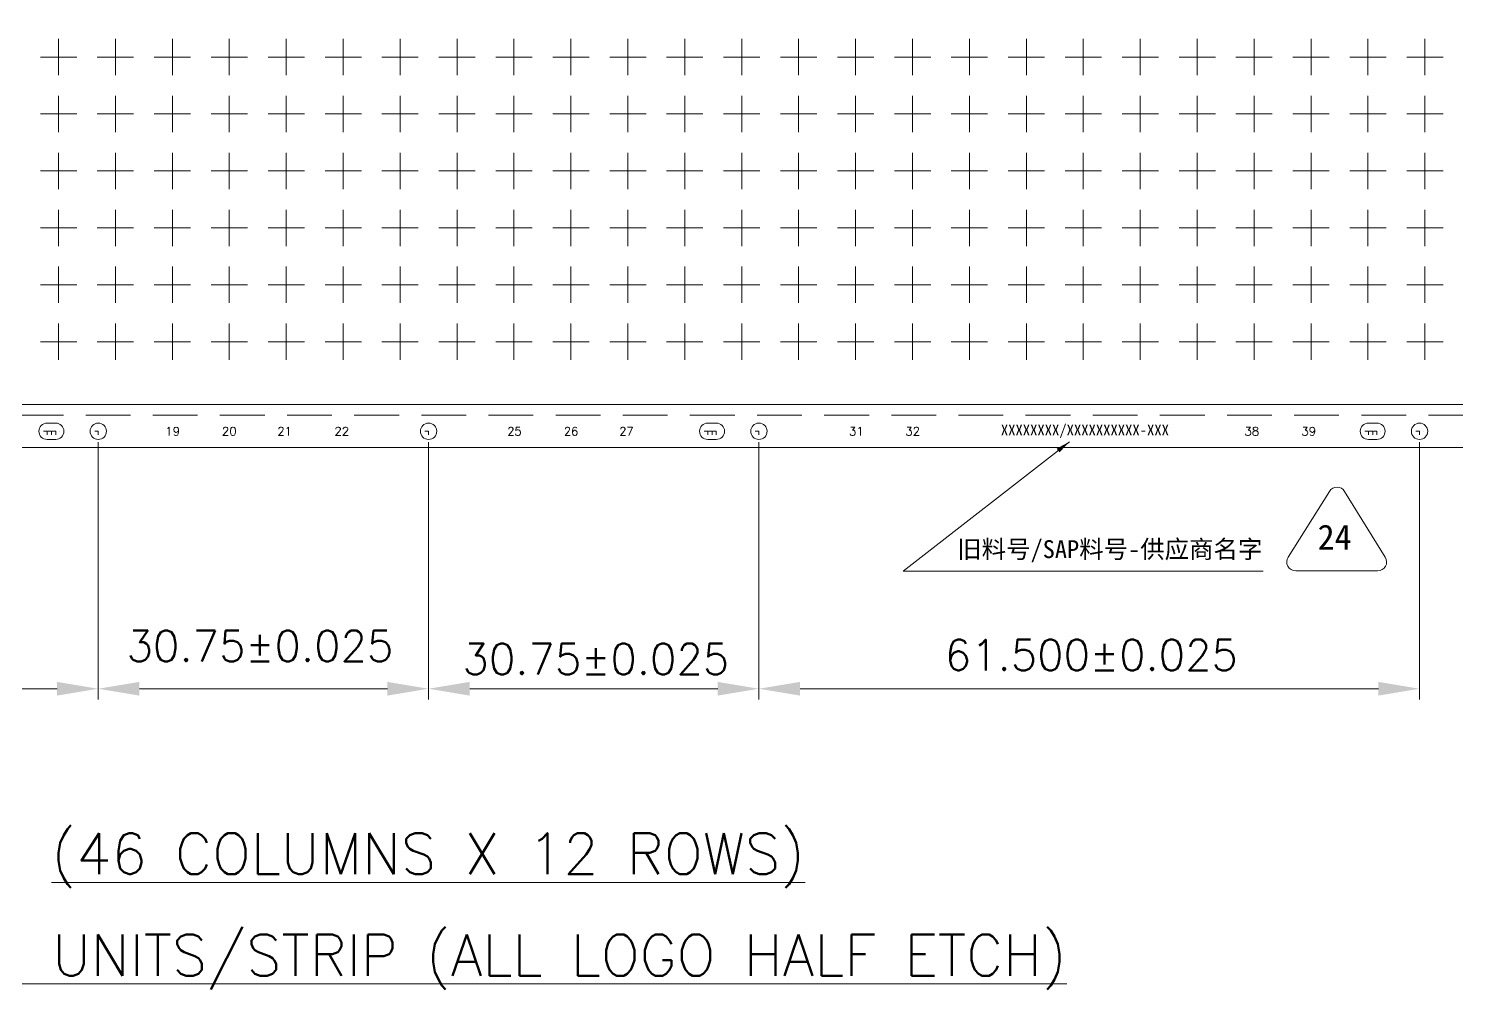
# Model space of a CAD drawing. Extents: x 2576 to 2702, y -218 to -63.
# Drawn here: x 2612.74 to 2652.62, y -218.33 to -191.5 of the extents above; entities that cross this region are included whole.
import ezdxf

# ---------------------------------------------------------------- set-up
doc = ezdxf.new("R2010")
doc.units = 0
doc.header["$LTSCALE"] = 5
doc.header["$MEASUREMENT"] = 0
doc.linetypes.add('CENTER', pattern=[2, 1.25, -0.25, 0.25, -0.25])
doc.linetypes.add('HIDDEN', pattern=[0.375, 0.25, -0.125])
doc.layers.get('0').update_dxf_attribs({"linetype": 'CONTINUOUS'})
for name, color, linetype in [('1D', 4, 'CONTINUOUS'), ('DIM', 4, 'CONTINUOUS'), ('中心线', 1, 'CENTER')]:
    doc.layers.add(name, color=color, linetype=linetype)
doc.styles.add('SIMPLEX', font='SIMPLEX')
doc.styles.get("Standard").update_dxf_attribs({"font": 'romans.shx', "bigfont": 'bigfont.shx'})
doc.styles.add('宋体', font='SimSun.ttf')
doc.dimstyles.new('ISO-25', dxfattribs={"dimtxt": 0.13, "dimasz": 0.12, "dimexe": 0.025, "dimexo": 0.025, "dimgap": 0.025, "dimtad": 1, "dimdsep": 46, "dimtxsty": 'STANDARD', "dimcen": 2.5, "dimadec": 0, "dimazin": 0, "dimtfac": 1, "dimtmove": 0, "dimatfit": 3, "dimfxl": 1, "dimtfill": 1, "dimarcsym": 0})

msp = doc.modelspace()

# ---------------------------------------------------------------- linework, layer by layer
at = {"lineweight": 0, "elevation": -0.0325}
msp.add_lwpolyline([(2662.1648, -203.2028), (2585.3648, -203.2028), (2585.0648, -202.9028), (2585.0648, -199.7528), (2585.2448, -199.7528, 0.4142136), (2585.3648, -199.6328), (2585.3648, -193.8728, 0.4142136), (2585.2448, -193.7528), (2585.0648, -193.7528), (2585.0648, -189.2528), (2585.2448, -189.2528, 0.4142136), (2585.3648, -189.1328), (2585.3648, -183.3728, 0.4142136), (2585.2448, -183.2528), (2585.0648, -183.2528), (2585.0648, -180.1028), (2585.3648, -179.8028), (2662.1648, -179.8028)], format="xyb", dxfattribs=at)
msp.add_lwpolyline([(2586.4148, -202.0028), (2661.4148, -202.0028), (2661.4148, -181.0028), (2586.4148, -181.0028)], close=True, dxfattribs=at)
for points in [[(2613.5012, -202.9778, 1), (2613.5012, -202.5206), (2613.2612, -202.5206, 1), (2613.2612, -202.9778)], [(2631.9512, -202.9778, 1), (2631.9512, -202.5206), (2631.7112, -202.5206, 1), (2631.7112, -202.9778)], [(2650.4012, -202.9778, 1), (2650.4012, -202.5206), (2650.1612, -202.5206, 1), (2650.1612, -202.9778)]]:
    msp.add_lwpolyline(points, format="xyb", close=True, dxfattribs=at)
at = {"lineweight": 0}
for centre in [(2614.6898, -202.7492, -0.0325), (2623.9148, -202.7492, -0.0325), (2633.1398, -202.7492, -0.0325), (2651.5898, -202.7492, -0.0325)]:
    msp.add_circle(centre, 0.2286, dxfattribs=at)
at = {"layer": '1D', "color": 4, "linetype": 'HIDDEN', "lineweight": 0, "ltscale": 0.05}
for p, q in [((2613.1612, -202.7492, -0.0325), (2613.3612, -202.7492, -0.0325)), ((2613.2612, -202.8492, -0.0325), (2613.2612, -202.6492, -0.0325)), ((2613.2812, -202.7492, -0.0325), (2613.4812, -202.7492, -0.0325)), ((2613.3812, -202.8492, -0.0325), (2613.3812, -202.6492, -0.0325)), ((2613.4012, -202.7492, -0.0325), (2613.6012, -202.7492, -0.0325)), ((2613.5012, -202.8492, -0.0325), (2613.5012, -202.6492, -0.0325)), ((2614.5898, -202.7492, -0.0325), (2614.7898, -202.7492, -0.0325)), ((2614.6898, -202.8492, -0.0325), (2614.6898, -202.6492, -0.0325)), ((2623.8148, -202.7492, -0.0325), (2624.0148, -202.7492, -0.0325)), ((2623.9148, -202.8492, -0.0325), (2623.9148, -202.6492, -0.0325)), ((2631.6112, -202.7492, -0.0325), (2631.8112, -202.7492, -0.0325)), ((2631.7112, -202.8492, -0.0325), (2631.7112, -202.6492, -0.0325)), ((2631.7312, -202.7492, -0.0325), (2631.9312, -202.7492, -0.0325)), ((2631.8312, -202.8492, -0.0325), (2631.8312, -202.6492, -0.0325)), ((2631.8512, -202.7492, -0.0325), (2632.0512, -202.7492, -0.0325)), ((2631.9512, -202.8492, -0.0325), (2631.9512, -202.6492, -0.0325)), ((2633.0398, -202.7492, -0.0325), (2633.2398, -202.7492, -0.0325)), ((2633.1398, -202.8492, -0.0325), (2633.1398, -202.6492, -0.0325)), ((2650.0612, -202.7492, -0.0325), (2650.2612, -202.7492, -0.0325)), ((2650.1612, -202.8492, -0.0325), (2650.1612, -202.6492, -0.0325)), ((2650.1812, -202.7492, -0.0325), (2650.3812, -202.7492, -0.0325)), ((2650.2812, -202.8492, -0.0325), (2650.2812, -202.6492, -0.0325)), ((2650.3012, -202.7492, -0.0325), (2650.5012, -202.7492, -0.0325)), ((2650.4012, -202.8492, -0.0325), (2650.4012, -202.6492, -0.0325)), ((2651.4898, -202.7492, -0.0325), (2651.6898, -202.7492, -0.0325)), ((2651.5898, -202.8492, -0.0325), (2651.5898, -202.6492, -0.0325))]:
    msp.add_line(p, q, dxfattribs=at)
at = {"layer": '1D', "color": 4, "linetype": 'HIDDEN', "lineweight": 0, "elevation": -0.0325}
msp.add_lwpolyline([(2662.4648, -202.3028), (2585.0648, -202.3028), (2585.0648, -180.7028), (2662.4648, -180.7028)], close=True, dxfattribs=at)
at = {"layer": 'DIM', "lineweight": 0}
for p, q in [((2614.6898, -203.0492, -0.0325), (2614.6898, -210.2379, -0.0325)), ((2614.6898, -203.0492, -0.0325), (2614.6898, -210.2379, -0.0325)), ((2623.9148, -203.0492, -0.0325), (2623.9148, -210.2379, -0.0325)), ((2623.9148, -203.0492, -0.0325), (2623.9148, -210.2379, -0.0325)), ((2633.1398, -203.0492, -0.0325), (2633.1398, -210.2379, -0.0325)), ((2633.1398, -203.0492, -0.0325), (2633.1398, -210.2379, -0.0325)), ((2651.5898, -203.0492, -0.0325), (2651.5898, -210.2379, -0.0325)), ((2613.5398, -209.9379, -0.0325), (2608.5029, -209.9379, -0.0325)), ((2615.8398, -209.9379, -0.0325), (2622.4499, -209.9379, -0.0325)), ((2622.7648, -209.9379, -0.0325), (2622.4499, -209.9379, -0.0325)), ((2625.0648, -209.9379, -0.0325), (2631.6749, -209.9379, -0.0325)), ((2631.9898, -209.9379, -0.0325), (2631.6749, -209.9379, -0.0325)), ((2634.2898, -209.9379, -0.0325), (2645.4029, -209.9379, -0.0325)), ((2650.4398, -209.9379, -0.0325), (2645.4029, -209.9379, -0.0325))]:
    msp.add_line(p, q, dxfattribs=at)
at = {"layer": 'DIM', "color": 6, "lineweight": 0, "ltscale": 2, "elevation": -0.018}
msp.add_lwpolyline([(2649.4981, -204.4273), (2650.6325, -206.2641, -0.5872916), (2650.4197, -206.6457), (2648.1307, -206.6457, -0.5899404), (2647.9189, -206.2624), (2649.0735, -204.4257, -0.5551437)], format="xyb", close=True, dxfattribs=at)
at = {"layer": 'DIM', "lineweight": 0}
for points in [[(2613.5398, -209.7463, -0.0325), (2613.5398, -210.1296, -0.0325), (2614.6898, -209.9379, -0.0325)], [(2615.8398, -209.7463, -0.0325), (2615.8398, -210.1296, -0.0325), (2614.6898, -209.9379, -0.0325)], [(2622.7648, -209.7463, -0.0325), (2622.7648, -210.1296, -0.0325), (2623.9148, -209.9379, -0.0325)], [(2625.0648, -209.7463, -0.0325), (2625.0648, -210.1296, -0.0325), (2623.9148, -209.9379, -0.0325)], [(2631.9898, -209.7463, -0.0325), (2631.9898, -210.1296, -0.0325), (2633.1398, -209.9379, -0.0325)], [(2634.2898, -209.7463, -0.0325), (2634.2898, -210.1296, -0.0325), (2633.1398, -209.9379, -0.0325)], [(2650.4398, -209.7463, -0.0325), (2650.4398, -210.1296, -0.0325), (2651.5898, -209.9379, -0.0325)]]:
    msp.add_solid(points, dxfattribs=at)
at = {"layer": '中心线', "linetype": 'CENTER', "lineweight": 0}
for p, q in [((2613.5798, -191.7906, -0.0325), (2613.5798, -192.805, -0.0325)), ((2615.1698, -191.7906, -0.0325), (2615.1698, -192.805, -0.0325)), ((2616.7598, -191.7906, -0.0325), (2616.7598, -192.805, -0.0325)), ((2618.3498, -191.7906, -0.0325), (2618.3498, -192.805, -0.0325)), ((2619.9398, -191.7906, -0.0325), (2619.9398, -192.805, -0.0325)), ((2621.5298, -191.7906, -0.0325), (2621.5298, -192.805, -0.0325)), ((2623.1198, -191.7906, -0.0325), (2623.1198, -192.805, -0.0325)), ((2624.7098, -191.7906, -0.0325), (2624.7098, -192.805, -0.0325)), ((2626.2998, -191.7906, -0.0325), (2626.2998, -192.805, -0.0325)), ((2627.8898, -191.7906, -0.0325), (2627.8898, -192.805, -0.0325)), ((2629.4798, -191.7906, -0.0325), (2629.4798, -192.805, -0.0325)), ((2631.0698, -191.7906, -0.0325), (2631.0698, -192.805, -0.0325)), ((2632.6598, -191.7906, -0.0325), (2632.6598, -192.805, -0.0325)), ((2634.2498, -191.7906, -0.0325), (2634.2498, -192.805, -0.0325)), ((2635.8398, -191.7906, -0.0325), (2635.8398, -192.805, -0.0325)), ((2637.4298, -191.7906, -0.0325), (2637.4298, -192.805, -0.0325)), ((2639.0198, -191.7906, -0.0325), (2639.0198, -192.805, -0.0325)), ((2640.6098, -191.7906, -0.0325), (2640.6098, -192.805, -0.0325)), ((2642.1998, -191.7906, -0.0325), (2642.1998, -192.805, -0.0325)), ((2643.7898, -191.7906, -0.0325), (2643.7898, -192.805, -0.0325)), ((2645.3798, -191.7906, -0.0325), (2645.3798, -192.805, -0.0325)), ((2646.9698, -191.7906, -0.0325), (2646.9698, -192.805, -0.0325)), ((2648.5598, -191.7906, -0.0325), (2648.5598, -192.805, -0.0325)), ((2650.1498, -191.7906, -0.0325), (2650.1498, -192.805, -0.0325)), ((2651.7398, -191.7906, -0.0325), (2651.7398, -192.805, -0.0325)), ((2613.0726, -192.2978, -0.0325), (2614.087, -192.2978, -0.0325)), ((2614.6626, -192.2978, -0.0325), (2615.677, -192.2978, -0.0325)), ((2616.2526, -192.2978, -0.0325), (2617.267, -192.2978, -0.0325)), ((2617.8426, -192.2978, -0.0325), (2618.857, -192.2978, -0.0325)), ((2619.4326, -192.2978, -0.0325), (2620.447, -192.2978, -0.0325)), ((2621.0226, -192.2978, -0.0325), (2622.037, -192.2978, -0.0325)), ((2622.6126, -192.2978, -0.0325), (2623.627, -192.2978, -0.0325)), ((2624.2026, -192.2978, -0.0325), (2625.217, -192.2978, -0.0325)), ((2625.7926, -192.2978, -0.0325), (2626.807, -192.2978, -0.0325)), ((2627.3826, -192.2978, -0.0325), (2628.397, -192.2978, -0.0325)), ((2628.9726, -192.2978, -0.0325), (2629.987, -192.2978, -0.0325)), ((2630.5626, -192.2978, -0.0325), (2631.577, -192.2978, -0.0325)), ((2632.1526, -192.2978, -0.0325), (2633.167, -192.2978, -0.0325)), ((2633.7426, -192.2978, -0.0325), (2634.757, -192.2978, -0.0325)), ((2635.3326, -192.2978, -0.0325), (2636.347, -192.2978, -0.0325)), ((2636.9226, -192.2978, -0.0325), (2637.937, -192.2978, -0.0325)), ((2638.5126, -192.2978, -0.0325), (2639.527, -192.2978, -0.0325)), ((2640.1026, -192.2978, -0.0325), (2641.117, -192.2978, -0.0325)), ((2641.6926, -192.2978, -0.0325), (2642.707, -192.2978, -0.0325)), ((2643.2826, -192.2978, -0.0325), (2644.297, -192.2978, -0.0325)), ((2644.8726, -192.2978, -0.0325), (2645.887, -192.2978, -0.0325)), ((2646.4626, -192.2978, -0.0325), (2647.477, -192.2978, -0.0325)), ((2648.0526, -192.2978, -0.0325), (2649.067, -192.2978, -0.0325)), ((2649.6426, -192.2978, -0.0325), (2650.657, -192.2978, -0.0325)), ((2651.2326, -192.2978, -0.0325), (2652.247, -192.2978, -0.0325)), ((2613.5798, -193.3806, -0.0325), (2613.5798, -194.395, -0.0325)), ((2615.1698, -193.3806, -0.0325), (2615.1698, -194.395, -0.0325)), ((2616.7598, -193.3806, -0.0325), (2616.7598, -194.395, -0.0325)), ((2618.3498, -193.3806, -0.0325), (2618.3498, -194.395, -0.0325)), ((2619.9398, -193.3806, -0.0325), (2619.9398, -194.395, -0.0325)), ((2621.5298, -193.3806, -0.0325), (2621.5298, -194.395, -0.0325)), ((2623.1198, -193.3806, -0.0325), (2623.1198, -194.395, -0.0325)), ((2624.7098, -193.3806, -0.0325), (2624.7098, -194.395, -0.0325)), ((2626.2998, -193.3806, -0.0325), (2626.2998, -194.395, -0.0325)), ((2627.8898, -193.3806, -0.0325), (2627.8898, -194.395, -0.0325)), ((2629.4798, -193.3806, -0.0325), (2629.4798, -194.395, -0.0325)), ((2631.0698, -193.3806, -0.0325), (2631.0698, -194.395, -0.0325)), ((2632.6598, -193.3806, -0.0325), (2632.6598, -194.395, -0.0325)), ((2634.2498, -193.3806, -0.0325), (2634.2498, -194.395, -0.0325)), ((2635.8398, -193.3806, -0.0325), (2635.8398, -194.395, -0.0325)), ((2637.4298, -193.3806, -0.0325), (2637.4298, -194.395, -0.0325)), ((2639.0198, -193.3806, -0.0325), (2639.0198, -194.395, -0.0325)), ((2640.6098, -193.3806, -0.0325), (2640.6098, -194.395, -0.0325)), ((2642.1998, -193.3806, -0.0325), (2642.1998, -194.395, -0.0325)), ((2643.7898, -193.3806, -0.0325), (2643.7898, -194.395, -0.0325)), ((2645.3798, -193.3806, -0.0325), (2645.3798, -194.395, -0.0325)), ((2646.9698, -193.3806, -0.0325), (2646.9698, -194.395, -0.0325)), ((2648.5598, -193.3806, -0.0325), (2648.5598, -194.395, -0.0325)), ((2650.1498, -193.3806, -0.0325), (2650.1498, -194.395, -0.0325)), ((2651.7398, -193.3806, -0.0325), (2651.7398, -194.395, -0.0325)), ((2613.0726, -193.8878, -0.0325), (2614.087, -193.8878, -0.0325)), ((2614.6626, -193.8878, -0.0325), (2615.677, -193.8878, -0.0325)), ((2616.2526, -193.8878, -0.0325), (2617.267, -193.8878, -0.0325)), ((2617.8426, -193.8878, -0.0325), (2618.857, -193.8878, -0.0325)), ((2619.4326, -193.8878, -0.0325), (2620.447, -193.8878, -0.0325)), ((2621.0226, -193.8878, -0.0325), (2622.037, -193.8878, -0.0325)), ((2622.6126, -193.8878, -0.0325), (2623.627, -193.8878, -0.0325)), ((2624.2026, -193.8878, -0.0325), (2625.217, -193.8878, -0.0325)), ((2625.7926, -193.8878, -0.0325), (2626.807, -193.8878, -0.0325)), ((2627.3826, -193.8878, -0.0325), (2628.397, -193.8878, -0.0325)), ((2628.9726, -193.8878, -0.0325), (2629.987, -193.8878, -0.0325)), ((2630.5626, -193.8878, -0.0325), (2631.577, -193.8878, -0.0325)), ((2632.1526, -193.8878, -0.0325), (2633.167, -193.8878, -0.0325)), ((2633.7426, -193.8878, -0.0325), (2634.757, -193.8878, -0.0325)), ((2635.3326, -193.8878, -0.0325), (2636.347, -193.8878, -0.0325)), ((2636.9226, -193.8878, -0.0325), (2637.937, -193.8878, -0.0325)), ((2638.5126, -193.8878, -0.0325), (2639.527, -193.8878, -0.0325)), ((2640.1026, -193.8878, -0.0325), (2641.117, -193.8878, -0.0325)), ((2641.6926, -193.8878, -0.0325), (2642.707, -193.8878, -0.0325)), ((2643.2826, -193.8878, -0.0325), (2644.297, -193.8878, -0.0325)), ((2644.8726, -193.8878, -0.0325), (2645.887, -193.8878, -0.0325)), ((2646.4626, -193.8878, -0.0325), (2647.477, -193.8878, -0.0325)), ((2648.0526, -193.8878, -0.0325), (2649.067, -193.8878, -0.0325)), ((2649.6426, -193.8878, -0.0325), (2650.657, -193.8878, -0.0325)), ((2651.2326, -193.8878, -0.0325), (2652.247, -193.8878, -0.0325)), ((2613.5798, -194.9706, -0.0325), (2613.5798, -195.985, -0.0325)), ((2615.1698, -194.9706, -0.0325), (2615.1698, -195.985, -0.0325)), ((2616.7598, -194.9706, -0.0325), (2616.7598, -195.985, -0.0325)), ((2618.3498, -194.9706, -0.0325), (2618.3498, -195.985, -0.0325)), ((2619.9398, -194.9706, -0.0325), (2619.9398, -195.985, -0.0325)), ((2621.5298, -194.9706, -0.0325), (2621.5298, -195.985, -0.0325)), ((2623.1198, -194.9706, -0.0325), (2623.1198, -195.985, -0.0325)), ((2624.7098, -194.9706, -0.0325), (2624.7098, -195.985, -0.0325)), ((2626.2998, -194.9706, -0.0325), (2626.2998, -195.985, -0.0325)), ((2627.8898, -194.9706, -0.0325), (2627.8898, -195.985, -0.0325)), ((2629.4798, -194.9706, -0.0325), (2629.4798, -195.985, -0.0325)), ((2631.0698, -194.9706, -0.0325), (2631.0698, -195.985, -0.0325)), ((2632.6598, -194.9706, -0.0325), (2632.6598, -195.985, -0.0325)), ((2634.2498, -194.9706, -0.0325), (2634.2498, -195.985, -0.0325)), ((2635.8398, -194.9706, -0.0325), (2635.8398, -195.985, -0.0325)), ((2637.4298, -194.9706, -0.0325), (2637.4298, -195.985, -0.0325)), ((2639.0198, -194.9706, -0.0325), (2639.0198, -195.985, -0.0325)), ((2640.6098, -194.9706, -0.0325), (2640.6098, -195.985, -0.0325)), ((2642.1998, -194.9706, -0.0325), (2642.1998, -195.985, -0.0325)), ((2643.7898, -194.9706, -0.0325), (2643.7898, -195.985, -0.0325)), ((2645.3798, -194.9706, -0.0325), (2645.3798, -195.985, -0.0325)), ((2646.9698, -194.9706, -0.0325), (2646.9698, -195.985, -0.0325)), ((2648.5598, -194.9706, -0.0325), (2648.5598, -195.985, -0.0325)), ((2650.1498, -194.9706, -0.0325), (2650.1498, -195.985, -0.0325)), ((2651.7398, -194.9706, -0.0325), (2651.7398, -195.985, -0.0325)), ((2613.0726, -195.4778, -0.0325), (2614.087, -195.4778, -0.0325)), ((2614.6626, -195.4778, -0.0325), (2615.677, -195.4778, -0.0325)), ((2616.2526, -195.4778, -0.0325), (2617.267, -195.4778, -0.0325)), ((2617.8426, -195.4778, -0.0325), (2618.857, -195.4778, -0.0325)), ((2619.4326, -195.4778, -0.0325), (2620.447, -195.4778, -0.0325)), ((2621.0226, -195.4778, -0.0325), (2622.037, -195.4778, -0.0325)), ((2622.6126, -195.4778, -0.0325), (2623.627, -195.4778, -0.0325)), ((2624.2026, -195.4778, -0.0325), (2625.217, -195.4778, -0.0325)), ((2625.7926, -195.4778, -0.0325), (2626.807, -195.4778, -0.0325)), ((2627.3826, -195.4778, -0.0325), (2628.397, -195.4778, -0.0325)), ((2628.9726, -195.4778, -0.0325), (2629.987, -195.4778, -0.0325)), ((2630.5626, -195.4778, -0.0325), (2631.577, -195.4778, -0.0325)), ((2632.1526, -195.4778, -0.0325), (2633.167, -195.4778, -0.0325)), ((2633.7426, -195.4778, -0.0325), (2634.757, -195.4778, -0.0325)), ((2635.3326, -195.4778, -0.0325), (2636.347, -195.4778, -0.0325)), ((2636.9226, -195.4778, -0.0325), (2637.937, -195.4778, -0.0325)), ((2638.5126, -195.4778, -0.0325), (2639.527, -195.4778, -0.0325)), ((2640.1026, -195.4778, -0.0325), (2641.117, -195.4778, -0.0325)), ((2641.6926, -195.4778, -0.0325), (2642.707, -195.4778, -0.0325)), ((2643.2826, -195.4778, -0.0325), (2644.297, -195.4778, -0.0325)), ((2644.8726, -195.4778, -0.0325), (2645.887, -195.4778, -0.0325)), ((2646.4626, -195.4778, -0.0325), (2647.477, -195.4778, -0.0325)), ((2648.0526, -195.4778, -0.0325), (2649.067, -195.4778, -0.0325)), ((2649.6426, -195.4778, -0.0325), (2650.657, -195.4778, -0.0325)), ((2651.2326, -195.4778, -0.0325), (2652.247, -195.4778, -0.0325)), ((2613.5798, -196.5606, -0.0325), (2613.5798, -197.575, -0.0325)), ((2615.1698, -196.5606, -0.0325), (2615.1698, -197.575, -0.0325)), ((2616.7598, -196.5606, -0.0325), (2616.7598, -197.575, -0.0325)), ((2618.3498, -196.5606, -0.0325), (2618.3498, -197.575, -0.0325)), ((2619.9398, -196.5606, -0.0325), (2619.9398, -197.575, -0.0325)), ((2621.5298, -196.5606, -0.0325), (2621.5298, -197.575, -0.0325)), ((2623.1198, -196.5606, -0.0325), (2623.1198, -197.575, -0.0325)), ((2624.7098, -196.5606, -0.0325), (2624.7098, -197.575, -0.0325)), ((2626.2998, -196.5606, -0.0325), (2626.2998, -197.575, -0.0325)), ((2627.8898, -196.5606, -0.0325), (2627.8898, -197.575, -0.0325)), ((2629.4798, -196.5606, -0.0325), (2629.4798, -197.575, -0.0325)), ((2631.0698, -196.5606, -0.0325), (2631.0698, -197.575, -0.0325)), ((2632.6598, -196.5606, -0.0325), (2632.6598, -197.575, -0.0325)), ((2634.2498, -196.5606, -0.0325), (2634.2498, -197.575, -0.0325)), ((2635.8398, -196.5606, -0.0325), (2635.8398, -197.575, -0.0325)), ((2637.4298, -196.5606, -0.0325), (2637.4298, -197.575, -0.0325)), ((2639.0198, -196.5606, -0.0325), (2639.0198, -197.575, -0.0325)), ((2640.6098, -196.5606, -0.0325), (2640.6098, -197.575, -0.0325)), ((2642.1998, -196.5606, -0.0325), (2642.1998, -197.575, -0.0325)), ((2643.7898, -196.5606, -0.0325), (2643.7898, -197.575, -0.0325)), ((2645.3798, -196.5606, -0.0325), (2645.3798, -197.575, -0.0325)), ((2646.9698, -196.5606, -0.0325), (2646.9698, -197.575, -0.0325)), ((2648.5598, -196.5606, -0.0325), (2648.5598, -197.575, -0.0325)), ((2650.1498, -196.5606, -0.0325), (2650.1498, -197.575, -0.0325)), ((2651.7398, -196.5606, -0.0325), (2651.7398, -197.575, -0.0325)), ((2613.0726, -197.0678, -0.0325), (2614.087, -197.0678, -0.0325)), ((2614.6626, -197.0678, -0.0325), (2615.677, -197.0678, -0.0325)), ((2616.2526, -197.0678, -0.0325), (2617.267, -197.0678, -0.0325)), ((2617.8426, -197.0678, -0.0325), (2618.857, -197.0678, -0.0325)), ((2619.4326, -197.0678, -0.0325), (2620.447, -197.0678, -0.0325)), ((2621.0226, -197.0678, -0.0325), (2622.037, -197.0678, -0.0325)), ((2622.6126, -197.0678, -0.0325), (2623.627, -197.0678, -0.0325)), ((2624.2026, -197.0678, -0.0325), (2625.217, -197.0678, -0.0325)), ((2625.7926, -197.0678, -0.0325), (2626.807, -197.0678, -0.0325)), ((2627.3826, -197.0678, -0.0325), (2628.397, -197.0678, -0.0325)), ((2628.9726, -197.0678, -0.0325), (2629.987, -197.0678, -0.0325)), ((2630.5626, -197.0678, -0.0325), (2631.577, -197.0678, -0.0325)), ((2632.1526, -197.0678, -0.0325), (2633.167, -197.0678, -0.0325)), ((2633.7426, -197.0678, -0.0325), (2634.757, -197.0678, -0.0325)), ((2635.3326, -197.0678, -0.0325), (2636.347, -197.0678, -0.0325)), ((2636.9226, -197.0678, -0.0325), (2637.937, -197.0678, -0.0325)), ((2638.5126, -197.0678, -0.0325), (2639.527, -197.0678, -0.0325)), ((2640.1026, -197.0678, -0.0325), (2641.117, -197.0678, -0.0325)), ((2641.6926, -197.0678, -0.0325), (2642.707, -197.0678, -0.0325)), ((2643.2826, -197.0678, -0.0325), (2644.297, -197.0678, -0.0325)), ((2644.8726, -197.0678, -0.0325), (2645.887, -197.0678, -0.0325)), ((2646.4626, -197.0678, -0.0325), (2647.477, -197.0678, -0.0325)), ((2648.0526, -197.0678, -0.0325), (2649.067, -197.0678, -0.0325)), ((2649.6426, -197.0678, -0.0325), (2650.657, -197.0678, -0.0325)), ((2651.2326, -197.0678, -0.0325), (2652.247, -197.0678, -0.0325)), ((2613.5798, -198.1506, -0.0325), (2613.5798, -199.165, -0.0325)), ((2615.1698, -198.1506, -0.0325), (2615.1698, -199.165, -0.0325)), ((2616.7598, -198.1506, -0.0325), (2616.7598, -199.165, -0.0325)), ((2618.3498, -198.1506, -0.0325), (2618.3498, -199.165, -0.0325)), ((2619.9398, -198.1506, -0.0325), (2619.9398, -199.165, -0.0325)), ((2621.5298, -198.1506, -0.0325), (2621.5298, -199.165, -0.0325)), ((2623.1198, -198.1506, -0.0325), (2623.1198, -199.165, -0.0325)), ((2624.7098, -198.1506, -0.0325), (2624.7098, -199.165, -0.0325)), ((2626.2998, -198.1506, -0.0325), (2626.2998, -199.165, -0.0325)), ((2627.8898, -198.1506, -0.0325), (2627.8898, -199.165, -0.0325)), ((2629.4798, -198.1506, -0.0325), (2629.4798, -199.165, -0.0325)), ((2631.0698, -198.1506, -0.0325), (2631.0698, -199.165, -0.0325)), ((2632.6598, -198.1506, -0.0325), (2632.6598, -199.165, -0.0325)), ((2634.2498, -198.1506, -0.0325), (2634.2498, -199.165, -0.0325)), ((2635.8398, -198.1506, -0.0325), (2635.8398, -199.165, -0.0325)), ((2637.4298, -198.1506, -0.0325), (2637.4298, -199.165, -0.0325)), ((2639.0198, -198.1506, -0.0325), (2639.0198, -199.165, -0.0325)), ((2640.6098, -198.1506, -0.0325), (2640.6098, -199.165, -0.0325)), ((2642.1998, -198.1506, -0.0325), (2642.1998, -199.165, -0.0325)), ((2643.7898, -198.1506, -0.0325), (2643.7898, -199.165, -0.0325)), ((2645.3798, -198.1506, -0.0325), (2645.3798, -199.165, -0.0325)), ((2646.9698, -198.1506, -0.0325), (2646.9698, -199.165, -0.0325)), ((2648.5598, -198.1506, -0.0325), (2648.5598, -199.165, -0.0325)), ((2650.1498, -198.1506, -0.0325), (2650.1498, -199.165, -0.0325)), ((2651.7398, -198.1506, -0.0325), (2651.7398, -199.165, -0.0325)), ((2613.0726, -198.6578, -0.0325), (2614.087, -198.6578, -0.0325)), ((2614.6626, -198.6578, -0.0325), (2615.677, -198.6578, -0.0325)), ((2616.2526, -198.6578, -0.0325), (2617.267, -198.6578, -0.0325)), ((2617.8426, -198.6578, -0.0325), (2618.857, -198.6578, -0.0325)), ((2619.4326, -198.6578, -0.0325), (2620.447, -198.6578, -0.0325)), ((2621.0226, -198.6578, -0.0325), (2622.037, -198.6578, -0.0325)), ((2622.6126, -198.6578, -0.0325), (2623.627, -198.6578, -0.0325)), ((2624.2026, -198.6578, -0.0325), (2625.217, -198.6578, -0.0325)), ((2625.7926, -198.6578, -0.0325), (2626.807, -198.6578, -0.0325)), ((2627.3826, -198.6578, -0.0325), (2628.397, -198.6578, -0.0325)), ((2628.9726, -198.6578, -0.0325), (2629.987, -198.6578, -0.0325)), ((2630.5626, -198.6578, -0.0325), (2631.577, -198.6578, -0.0325)), ((2632.1526, -198.6578, -0.0325), (2633.167, -198.6578, -0.0325)), ((2633.7426, -198.6578, -0.0325), (2634.757, -198.6578, -0.0325)), ((2635.3326, -198.6578, -0.0325), (2636.347, -198.6578, -0.0325)), ((2636.9226, -198.6578, -0.0325), (2637.937, -198.6578, -0.0325)), ((2638.5126, -198.6578, -0.0325), (2639.527, -198.6578, -0.0325)), ((2640.1026, -198.6578, -0.0325), (2641.117, -198.6578, -0.0325)), ((2641.6926, -198.6578, -0.0325), (2642.707, -198.6578, -0.0325)), ((2643.2826, -198.6578, -0.0325), (2644.297, -198.6578, -0.0325)), ((2644.8726, -198.6578, -0.0325), (2645.887, -198.6578, -0.0325)), ((2646.4626, -198.6578, -0.0325), (2647.477, -198.6578, -0.0325)), ((2648.0526, -198.6578, -0.0325), (2649.067, -198.6578, -0.0325)), ((2649.6426, -198.6578, -0.0325), (2650.657, -198.6578, -0.0325)), ((2651.2326, -198.6578, -0.0325), (2652.247, -198.6578, -0.0325)), ((2613.5798, -199.7406, -0.0325), (2613.5798, -200.755, -0.0325)), ((2615.1698, -199.7406, -0.0325), (2615.1698, -200.755, -0.0325)), ((2616.7598, -199.7406, -0.0325), (2616.7598, -200.755, -0.0325)), ((2618.3498, -199.7406, -0.0325), (2618.3498, -200.755, -0.0325)), ((2619.9398, -199.7406, -0.0325), (2619.9398, -200.755, -0.0325)), ((2621.5298, -199.7406, -0.0325), (2621.5298, -200.755, -0.0325)), ((2623.1198, -199.7406, -0.0325), (2623.1198, -200.755, -0.0325)), ((2624.7098, -199.7406, -0.0325), (2624.7098, -200.755, -0.0325)), ((2626.2998, -199.7406, -0.0325), (2626.2998, -200.755, -0.0325)), ((2627.8898, -199.7406, -0.0325), (2627.8898, -200.755, -0.0325)), ((2629.4798, -199.7406, -0.0325), (2629.4798, -200.755, -0.0325)), ((2631.0698, -199.7406, -0.0325), (2631.0698, -200.755, -0.0325)), ((2632.6598, -199.7406, -0.0325), (2632.6598, -200.755, -0.0325)), ((2634.2498, -199.7406, -0.0325), (2634.2498, -200.755, -0.0325)), ((2635.8398, -199.7406, -0.0325), (2635.8398, -200.755, -0.0325)), ((2637.4298, -199.7406, -0.0325), (2637.4298, -200.755, -0.0325)), ((2639.0198, -199.7406, -0.0325), (2639.0198, -200.755, -0.0325)), ((2640.6098, -199.7406, -0.0325), (2640.6098, -200.755, -0.0325)), ((2642.1998, -199.7406, -0.0325), (2642.1998, -200.755, -0.0325)), ((2643.7898, -199.7406, -0.0325), (2643.7898, -200.755, -0.0325)), ((2645.3798, -199.7406, -0.0325), (2645.3798, -200.755, -0.0325)), ((2646.9698, -199.7406, -0.0325), (2646.9698, -200.755, -0.0325)), ((2648.5598, -199.7406, -0.0325), (2648.5598, -200.755, -0.0325)), ((2650.1498, -199.7406, -0.0325), (2650.1498, -200.755, -0.0325)), ((2651.7398, -199.7406, -0.0325), (2651.7398, -200.755, -0.0325)), ((2613.0726, -200.2478, -0.0325), (2614.087, -200.2478, -0.0325)), ((2614.6626, -200.2478, -0.0325), (2615.677, -200.2478, -0.0325)), ((2616.2526, -200.2478, -0.0325), (2617.267, -200.2478, -0.0325)), ((2617.8426, -200.2478, -0.0325), (2618.857, -200.2478, -0.0325)), ((2619.4326, -200.2478, -0.0325), (2620.447, -200.2478, -0.0325)), ((2621.0226, -200.2478, -0.0325), (2622.037, -200.2478, -0.0325)), ((2622.6126, -200.2478, -0.0325), (2623.627, -200.2478, -0.0325)), ((2624.2026, -200.2478, -0.0325), (2625.217, -200.2478, -0.0325)), ((2625.7926, -200.2478, -0.0325), (2626.807, -200.2478, -0.0325)), ((2627.3826, -200.2478, -0.0325), (2628.397, -200.2478, -0.0325)), ((2628.9726, -200.2478, -0.0325), (2629.987, -200.2478, -0.0325)), ((2630.5626, -200.2478, -0.0325), (2631.577, -200.2478, -0.0325)), ((2632.1526, -200.2478, -0.0325), (2633.167, -200.2478, -0.0325)), ((2633.7426, -200.2478, -0.0325), (2634.757, -200.2478, -0.0325)), ((2635.3326, -200.2478, -0.0325), (2636.347, -200.2478, -0.0325)), ((2636.9226, -200.2478, -0.0325), (2637.937, -200.2478, -0.0325)), ((2638.5126, -200.2478, -0.0325), (2639.527, -200.2478, -0.0325)), ((2640.1026, -200.2478, -0.0325), (2641.117, -200.2478, -0.0325)), ((2641.6926, -200.2478, -0.0325), (2642.707, -200.2478, -0.0325)), ((2643.2826, -200.2478, -0.0325), (2644.297, -200.2478, -0.0325)), ((2644.8726, -200.2478, -0.0325), (2645.887, -200.2478, -0.0325)), ((2646.4626, -200.2478, -0.0325), (2647.477, -200.2478, -0.0325)), ((2648.0526, -200.2478, -0.0325), (2649.067, -200.2478, -0.0325)), ((2649.6426, -200.2478, -0.0325), (2650.657, -200.2478, -0.0325)), ((2651.2326, -200.2478, -0.0325), (2652.247, -200.2478, -0.0325))]:
    msp.add_line(p, q, dxfattribs=at)

# ---------------------------------------------------------------- texts
at = {"layer": 'DIM', "color": 1, "lineweight": 0, "style": 'SIMPLEX'}
msp.add_text('%%U(46 COLUMNS X 12 ROWS)', height=1.15, dxfattribs=at).set_placement((2613.3832, -215.1182, -0.0376))
at = {"layer": 'DIM', "lineweight": 0, "insert": (2642.2442, -202.7492, -0.0325), "char_height": 0.3, "width": 11.485466, "attachment_point": 5, "style": 'SIMPLEX'}
msp.add_mtext('{\\fSimSun|b0|i0|c134|p2;\\C4;XXXXXXXX/XXXXXXXXXX-XXX}', dxfattribs=at)
at = {"layer": 'DIM', "color": 1, "lineweight": 0, "attachment_point": 5}
for s, insert, char_height in [('{\\Fsimplex|c134;19}', (2616.7661, -202.7492, -0.0325), 0.24), ('{\\Fsimplex|c134;20}', (2618.348, -202.7492, -0.0325), 0.24), ('{\\Fsimplex|c134;21}', (2619.8942, -202.7492, -0.0325), 0.24), ('{\\Fsimplex|c134;22}', (2621.4923, -202.7492, -0.0325), 0.24), ('{\\Fsimplex|c134;25}', (2626.313, -202.7492, -0.0325), 0.233143), ('{\\Fsimplex|c134;26}', (2627.8949, -202.7492, -0.0325), 0.233143), ('{\\Fsimplex|c134;27}', (2629.441, -202.7492, -0.0325), 0.233143), ('{\\Fsimplex|c134;31}', (2635.8606, -202.7492, -0.0325), 0.24), ('{\\Fsimplex|c134;32}', (2637.4363, -202.7492, -0.0325), 0.24), ('{\\Fsimplex|c134;38}', (2646.907, -202.7492, -0.0325), 0.24), ('{\\Fsimplex|c134;39}', (2648.497, -202.7492, -0.0325), 0.24)]:
    msp.add_mtext(s, dxfattribs=dict(at, insert=insert, char_height=char_height))
at = {"layer": 'DIM', "color": 4, "linetype": 'ByBlock', "lineweight": 0, "attachment_point": 5, "style": '宋体'}
for s, insert, char_height, width in [('24', (2649.2188, -205.7043, -0.0207), 0.7, 0.968274), ('旧料号/SAP料号-供应商名字', (2642.9394, -206.1004, -0.0207), 0.5, 16.428571)]:
    msp.add_mtext(s, dxfattribs=dict(at, insert=insert, char_height=char_height, width=width))
at = {"layer": 'DIM', "lineweight": 0, "attachment_point": 5, "style": 'SIMPLEX'}
for s, insert, char_height in [('30.75±0.025', (2619.2067, -208.7434, -0.0325), 0.860438), ('30.75±0.025', (2628.5866, -209.1081, -0.0325), 0.860438), ('61.500±0.025', (2642.4237, -208.9949, -0.0325), 0.860438), ('{\\Fromans,bigfont|c0;\\L552\\Fromans,bigfont|c128; UNITS/STRIP (ALL LOGO HALF ETCH)}', (2625.6938, -217.5677, -0.0096), 1.15)]:
    msp.add_mtext(s, dxfattribs=dict(at, insert=insert, char_height=char_height))

# ---------------------------------------------------------------- leaders
at = {"layer": 'DIM', "color": 4, "lineweight": 0}
msp.add_leader([(2641.8115, -203.0396, -0.0471), (2637.1721, -206.651, -0.0471), (2647.2191, -206.651, -0.0471)], dimstyle='ISO-25', override={"dimasz": 0.4, "dimtad": 0, "dimlwd": 0}, dxfattribs=at)

doc.saveas('drawing.dxf')
